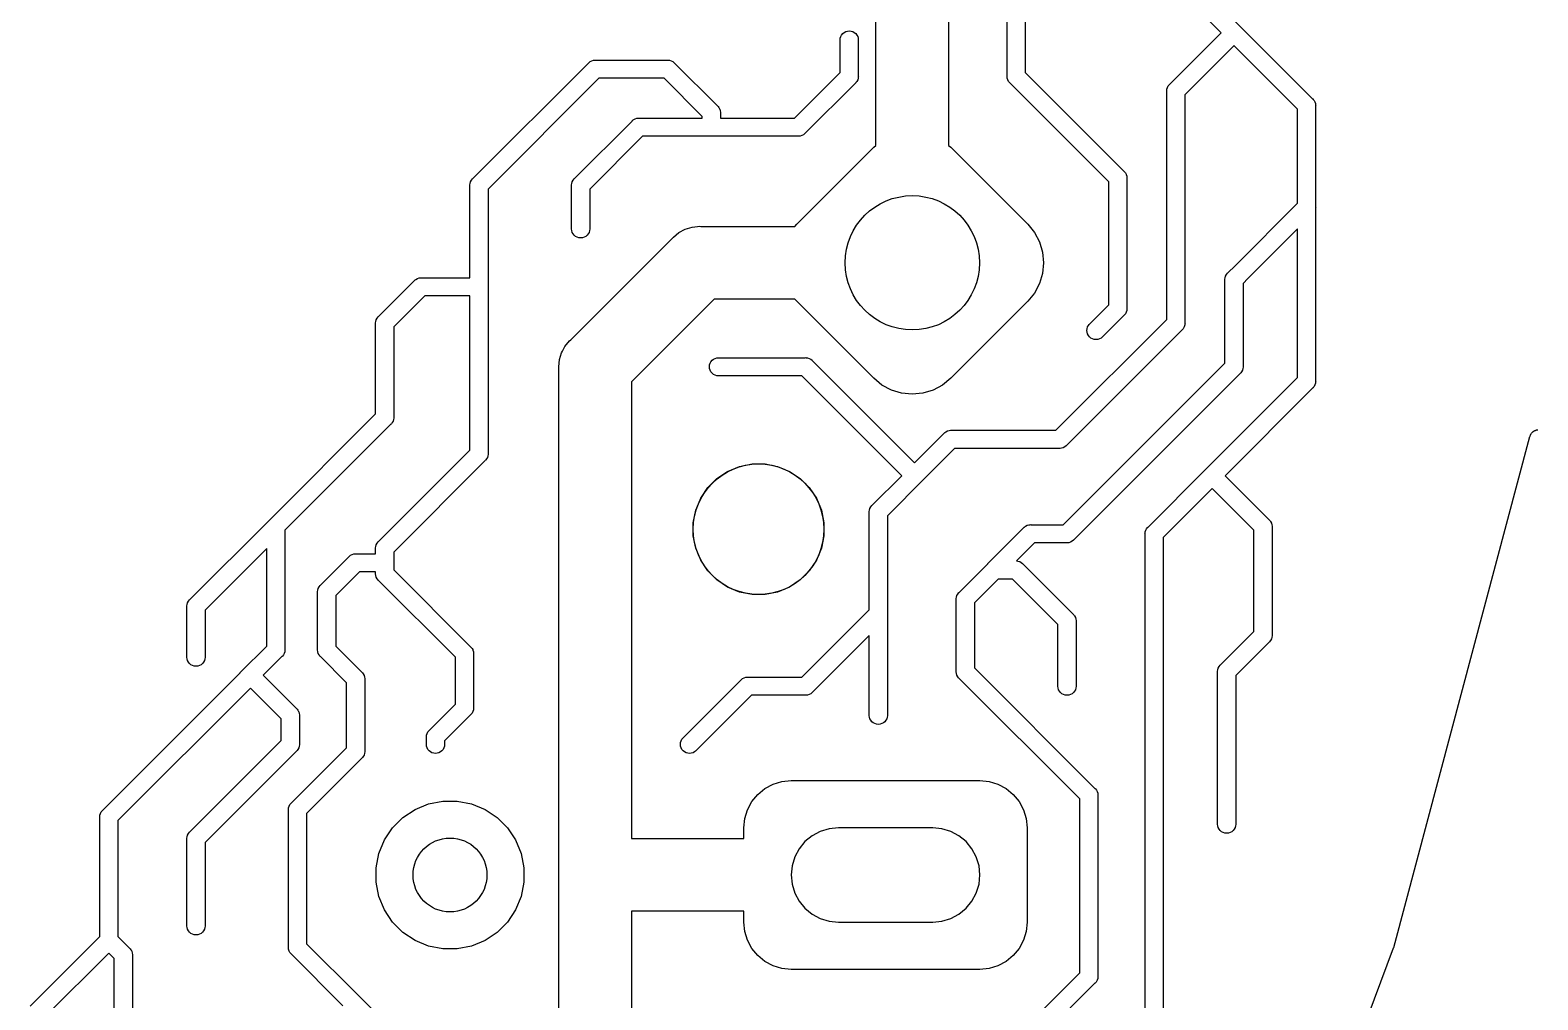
# Model space of a CAD drawing. Extents: x 5.02 to 6.67, y -5.6 to -2.91.
# Drawn here: x 5.028 to 5.846, y -4.398 to -3.873 of the extents above; entities that cross this region are included whole.
import ezdxf

# ---------------------------------------------------------------- set-up
doc = ezdxf.new("R2010")
doc.units = 0
doc.header["$MEASUREMENT"] = 0
doc.layers.add('BLACK', color=7, linetype='CONTINUOUS')

msp = doc.modelspace()

# ---------------------------------------------------------------- linework, layer by layer
at = {"layer": 'BLACK', "linetype": 'CONTINUOUS'}
for p, q in [((5.52629, -3.66938), (5.52629, -3.93511)), ((5.48692, -3.93511), (5.48692, -3.67657)), ((5.55807, -3.8974), (5.55807, -3.85063)), ((5.6624, -3.84836), (5.72378, -3.90974)), ((5.56791, -3.85243), (5.56791, -3.8956)), ((5.67417, -3.87404), (5.65417, -3.85404)), ((5.46787, -3.87606), (5.46833, -3.87521)), ((5.46833, -3.87521), (5.46894, -3.87446)), ((5.46894, -3.87446), (5.46969, -3.87384)), ((5.46969, -3.87384), (5.47055, -3.87338)), ((5.47055, -3.87338), (5.47148, -3.8731)), ((5.47148, -3.8731), (5.47244, -3.87301)), ((5.47244, -3.87301), (5.47341, -3.8731)), ((5.47341, -3.8731), (5.47433, -3.87338)), ((5.47433, -3.87338), (5.47519, -3.87384)), ((5.47519, -3.87384), (5.47594, -3.87446)), ((5.47594, -3.87446), (5.47655, -3.87521)), ((5.47655, -3.87521), (5.47701, -3.87606)), ((5.6463, -3.90186), (5.67386, -3.8743)), ((5.67386, -3.8743), (5.67417, -3.87404)), ((5.46752, -3.87771), (5.46759, -3.87699)), ((5.46752, -3.8956), (5.46752, -3.87771)), ((5.46759, -3.87699), (5.46787, -3.87606)), ((5.47701, -3.87606), (5.47729, -3.87699)), ((5.47729, -3.87699), (5.47736, -3.87771)), ((5.47736, -3.87771), (5.47736, -3.8974)), ((5.68082, -3.88126), (5.65453, -3.90755)), ((5.68107, -3.88095), (5.68082, -3.88126)), ((5.71555, -3.91542), (5.68107, -3.88095)), ((5.26834, -3.95304), (5.331, -3.89039)), ((5.331, -3.89039), (5.33115, -3.8902)), ((5.33115, -3.8902), (5.33134, -3.89005)), ((5.33134, -3.89005), (5.3319, -3.88959)), ((5.3319, -3.88959), (5.33275, -3.88913)), ((5.33275, -3.88913), (5.33368, -3.88885)), ((5.33368, -3.88885), (5.3344, -3.88878)), ((5.3344, -3.88878), (5.33465, -3.88876)), ((5.3344, -3.88878), (5.3344, -3.88878)), ((5.33465, -3.88876), (5.33489, -3.88878)), ((5.33489, -3.88878), (5.37377, -3.88878)), ((5.37377, -3.88878), (5.37402, -3.88876)), ((5.37402, -3.88876), (5.37426, -3.88878)), ((5.37426, -3.88878), (5.37426, -3.88878)), ((5.37426, -3.88878), (5.37498, -3.88885)), ((5.37498, -3.88885), (5.37591, -3.88913)), ((5.37591, -3.88913), (5.37676, -3.88959)), ((5.37676, -3.88959), (5.37751, -3.8902)), ((5.37751, -3.8902), (5.37767, -3.89039)), ((5.37767, -3.89039), (5.40095, -3.91367)), ((5.33668, -3.89862), (5.27657, -3.95873)), ((5.37198, -3.89862), (5.33668, -3.89862)), ((5.39272, -3.91936), (5.37198, -3.89862)), ((5.44284, -3.92028), (5.46752, -3.8956)), ((5.47655, -3.90039), (5.47609, -3.90095)), ((5.47701, -3.89953), (5.47655, -3.90039)), ((5.47655, -3.90039), (5.47655, -3.90039)), ((5.47729, -3.8986), (5.47701, -3.89953)), ((5.47736, -3.89788), (5.47729, -3.8986)), ((5.47736, -3.8974), (5.47739, -3.89764)), ((5.47739, -3.89764), (5.47736, -3.89788)), ((5.47736, -3.89788), (5.47736, -3.89788)), ((5.55805, -3.89764), (5.55807, -3.8974)), ((5.55814, -3.8986), (5.55805, -3.89764)), ((5.55842, -3.89953), (5.55814, -3.8986)), ((5.55888, -3.90039), (5.55842, -3.89953)), ((5.55934, -3.90094), (5.55888, -3.90039)), ((5.56791, -3.8956), (5.62142, -3.94911)), ((5.47575, -3.90129), (5.44853, -3.92851)), ((5.47594, -3.90113), (5.47575, -3.90129)), ((5.47609, -3.90095), (5.47594, -3.90113)), ((5.47609, -3.90095), (5.47609, -3.90095)), ((5.5595, -3.90113), (5.55934, -3.90094)), ((5.55968, -3.90129), (5.5595, -3.90113)), ((5.61319, -3.95479), (5.55968, -3.90129)), ((5.64466, -3.90551), (5.64469, -3.90527)), ((5.64469, -3.90575), (5.64466, -3.90551)), ((5.64469, -3.90527), (5.64476, -3.90455)), ((5.64469, -3.90527), (5.64469, -3.90527)), ((5.64469, -4.02946), (5.64469, -3.90575)), ((5.64476, -3.90455), (5.64504, -3.90362)), ((5.64504, -3.90362), (5.64549, -3.90276)), ((5.64549, -3.90276), (5.64611, -3.90202)), ((5.64611, -3.90202), (5.6463, -3.90186)), ((5.65453, -3.90755), (5.65453, -4.03125)), ((5.40095, -3.91367), (5.40113, -3.91383)), ((5.40113, -3.91383), (5.40129, -3.91401)), ((5.40129, -3.91401), (5.40129, -3.91401)), ((5.40129, -3.91401), (5.40175, -3.91458)), ((5.40175, -3.91458), (5.40213, -3.91528)), ((5.40213, -3.91528), (5.40221, -3.91543)), ((5.40221, -3.91543), (5.40249, -3.91636)), ((5.40249, -3.91636), (5.40256, -3.91708)), ((5.71555, -3.96647), (5.71555, -3.91542)), ((5.72378, -3.90974), (5.72397, -3.90989)), ((5.72397, -3.90989), (5.72412, -3.91008)), ((5.72412, -3.91008), (5.72458, -3.91064)), ((5.72458, -3.91064), (5.72504, -3.91149)), ((5.72504, -3.91149), (5.72532, -3.91242)), ((5.72532, -3.91242), (5.72539, -3.91314)), ((5.72539, -3.91314), (5.72539, -3.91314)), ((5.72539, -3.91314), (5.72542, -3.91339)), ((5.72542, -3.91339), (5.72539, -3.91363)), ((5.72539, -3.91363), (5.72539, -3.96826)), ((5.32346, -3.95304), (5.35462, -3.92189)), ((5.35462, -3.92189), (5.35477, -3.9217)), ((5.35477, -3.9217), (5.35531, -3.92126)), ((5.35531, -3.92126), (5.35552, -3.92109)), ((5.35552, -3.92109), (5.35638, -3.92063)), ((5.35638, -3.92063), (5.3573, -3.92035)), ((5.3573, -3.92035), (5.35803, -3.92028)), ((5.35803, -3.92028), (5.35827, -3.92025)), ((5.35803, -3.92028), (5.35803, -3.92028)), ((5.35827, -3.92025), (5.35851, -3.92028)), ((5.35851, -3.92028), (5.39272, -3.92028)), ((5.39272, -3.92028), (5.39272, -3.91936)), ((5.40256, -3.91708), (5.40256, -3.91708)), ((5.40256, -3.91708), (5.40258, -3.91732)), ((5.40258, -3.91732), (5.40256, -3.91756)), ((5.40256, -3.91756), (5.40256, -3.92028)), ((5.40256, -3.92028), (5.44284, -3.92028)), ((5.36031, -3.93012), (5.33169, -3.95873)), ((5.3974, -3.93012), (5.36031, -3.93012)), ((5.39764, -3.93014), (5.3974, -3.93012)), ((5.39788, -3.93012), (5.39764, -3.93014)), ((5.44464, -3.93012), (5.39788, -3.93012)), ((5.44488, -3.93014), (5.44464, -3.93012)), ((5.44512, -3.93012), (5.44488, -3.93014)), ((5.44585, -3.93005), (5.44512, -3.93012)), ((5.44512, -3.93012), (5.44512, -3.93012)), ((5.44677, -3.92977), (5.44585, -3.93005)), ((5.44763, -3.92931), (5.44677, -3.92977)), ((5.44838, -3.92869), (5.44763, -3.92931)), ((5.44853, -3.92851), (5.44838, -3.92869)), ((5.44397, -3.97785), (5.48573, -3.93609)), ((5.48573, -3.93609), (5.48692, -3.93511)), ((5.52629, -3.93511), (5.52748, -3.93609)), ((5.52748, -3.93609), (5.56924, -3.97785)), ((5.62142, -3.94911), (5.62161, -3.94926)), ((5.62161, -3.94926), (5.62176, -3.94945)), ((5.62176, -3.94945), (5.62222, -3.95001)), ((5.26671, -3.95669), (5.26673, -3.95645)), ((5.26673, -3.95693), (5.26671, -3.95669)), ((5.26673, -3.95645), (5.2668, -3.95573)), ((5.26673, -3.95645), (5.26673, -3.95645)), ((5.26673, -4.00689), (5.26673, -3.95693)), ((5.2668, -3.95573), (5.26708, -3.9548)), ((5.26708, -3.9548), (5.26754, -3.95395)), ((5.26754, -3.95395), (5.26816, -3.9532)), ((5.26816, -3.9532), (5.26834, -3.95304)), ((5.32183, -3.95669), (5.32185, -3.95645)), ((5.32185, -3.95693), (5.32183, -3.95669)), ((5.32185, -3.95645), (5.32192, -3.95573)), ((5.32185, -3.95645), (5.32185, -3.95645)), ((5.32185, -3.98056), (5.32185, -3.95693)), ((5.32192, -3.95573), (5.3222, -3.9548)), ((5.3222, -3.9548), (5.32266, -3.95395)), ((5.32266, -3.95395), (5.32327, -3.9532)), ((5.32327, -3.9532), (5.32346, -3.95304)), ((5.61319, -4.02158), (5.61319, -3.95479)), ((5.62222, -3.95001), (5.6226, -3.95071)), ((5.6226, -3.95071), (5.62268, -3.95086)), ((5.62268, -3.95086), (5.62296, -3.95179)), ((5.62296, -3.95179), (5.62303, -3.95251)), ((5.62303, -3.95251), (5.62303, -3.95251)), ((5.62303, -3.95251), (5.62306, -3.95276)), ((5.62306, -3.95276), (5.62303, -3.953)), ((5.62303, -3.953), (5.62303, -4.02338)), ((5.27657, -3.95873), (5.27657, -4.01157)), ((5.33169, -3.95873), (5.33169, -3.98056)), ((5.68173, -4.00029), (5.71555, -3.96647)), ((5.72539, -3.96826), (5.72542, -3.9685)), ((5.72542, -3.9685), (5.72539, -3.96875)), ((5.72539, -3.96875), (5.72539, -4.06275)), ((5.32192, -3.98128), (5.32185, -3.98056)), ((5.3222, -3.98221), (5.32192, -3.98128)), ((5.32266, -3.98306), (5.3222, -3.98221)), ((5.33134, -3.98221), (5.33088, -3.98306)), ((5.33162, -3.98128), (5.33134, -3.98221)), ((5.33169, -3.98056), (5.33162, -3.98128)), ((5.37705, -3.98474), (5.38004, -3.98228)), ((5.38004, -3.98228), (5.38346, -3.98046)), ((5.38346, -3.98046), (5.38717, -3.97933)), ((5.38717, -3.97933), (5.39007, -3.97905)), ((5.39007, -3.97905), (5.39103, -3.97895)), ((5.39103, -3.97895), (5.392, -3.97905)), ((5.392, -3.97905), (5.44299, -3.97905)), ((5.44299, -3.97905), (5.44397, -3.97785)), ((5.56924, -3.97785), (5.57291, -3.98233)), ((5.57291, -3.98233), (5.57564, -3.98743)), ((5.71555, -3.98038), (5.68869, -4.00725)), ((5.71555, -4.06095), (5.71555, -3.98038)), ((5.32141, -4.04051), (5.37643, -3.98549)), ((5.32328, -3.98381), (5.32266, -3.98306)), ((5.32402, -3.98443), (5.32328, -3.98381)), ((5.32488, -3.98488), (5.32402, -3.98443)), ((5.32581, -3.98516), (5.32488, -3.98488)), ((5.32677, -3.98526), (5.32581, -3.98516)), ((5.32774, -3.98516), (5.32677, -3.98526)), ((5.32866, -3.98488), (5.32774, -3.98516)), ((5.32952, -3.98443), (5.32866, -3.98488)), ((5.33027, -3.98381), (5.32952, -3.98443)), ((5.33088, -3.98306), (5.33027, -3.98381)), ((5.37643, -3.98549), (5.37705, -3.98474)), ((5.57564, -3.98743), (5.57732, -3.99297)), ((5.57732, -3.99297), (5.57789, -3.99873)), ((5.23992, -4.00689), (5.24016, -4.00687)), ((5.24016, -4.00687), (5.2404, -4.00689)), ((5.57732, -4.00449), (5.57564, -4.01003)), ((5.57789, -3.99873), (5.57732, -4.00449)), ((5.67625, -4.00691), (5.67653, -4.00598)), ((5.67653, -4.00598), (5.67699, -4.00513)), ((5.67699, -4.00513), (5.67761, -4.00438)), ((5.67761, -4.00438), (5.67779, -4.00422)), ((5.67779, -4.00422), (5.68173, -4.00029)), ((5.68173, -4.00029), (5.68173, -4.00029)), ((5.21716, -4.02785), (5.23651, -4.0085)), ((5.23651, -4.0085), (5.23666, -4.00831)), ((5.23666, -4.00831), (5.23698, -4.00805)), ((5.23698, -4.00805), (5.23741, -4.0077)), ((5.23741, -4.0077), (5.23827, -4.00724)), ((5.23827, -4.00724), (5.23919, -4.00696)), ((5.23919, -4.00696), (5.23992, -4.00689)), ((5.23992, -4.00689), (5.23992, -4.00689)), ((5.2404, -4.00689), (5.26673, -4.00689)), ((5.27657, -4.01157), (5.2766, -4.01181)), ((5.2766, -4.01181), (5.27657, -4.01205)), ((5.27657, -4.01205), (5.27657, -4.10212)), ((5.57564, -4.01003), (5.57291, -4.01514)), ((5.67616, -4.00787), (5.67618, -4.00763)), ((5.67618, -4.00812), (5.67616, -4.00787)), ((5.67618, -4.00763), (5.67625, -4.00691)), ((5.67618, -4.00763), (5.67618, -4.00763)), ((5.67618, -4.05308), (5.67618, -4.00812)), ((5.68869, -4.00725), (5.68602, -4.00991)), ((5.68602, -4.00991), (5.68602, -4.05488)), ((5.68869, -4.00725), (5.68869, -4.00725)), ((5.2422, -4.01673), (5.22539, -4.03353)), ((5.26673, -4.01673), (5.2422, -4.01673)), ((5.26673, -4.10032), (5.26673, -4.01673)), ((5.39919, -4.01842), (5.35433, -4.06327)), ((5.44299, -4.01842), (5.39919, -4.01842)), ((5.44397, -4.01961), (5.44299, -4.01842)), ((5.48573, -4.06137), (5.44397, -4.01961)), ((5.56924, -4.01961), (5.52748, -4.06137)), ((5.57291, -4.01514), (5.56924, -4.01961)), ((5.60265, -4.03212), (5.61319, -4.02158)), ((5.21553, -4.0315), (5.21555, -4.03125)), ((5.21555, -4.03125), (5.21562, -4.03053)), ((5.21555, -4.03125), (5.21555, -4.03125)), ((5.21562, -4.03053), (5.2159, -4.0296)), ((5.2159, -4.0296), (5.21636, -4.02875)), ((5.21636, -4.02875), (5.21698, -4.028)), ((5.21698, -4.028), (5.21716, -4.02785)), ((5.58458, -4.08957), (5.64469, -4.02946)), ((5.62142, -4.02727), (5.60961, -4.03908)), ((5.62161, -4.02712), (5.62142, -4.02727)), ((5.62176, -4.02693), (5.62161, -4.02712)), ((5.62222, -4.02637), (5.62176, -4.02693)), ((5.62176, -4.02693), (5.62176, -4.02693)), ((5.62268, -4.02551), (5.62222, -4.02637)), ((5.62295, -4.02463), (5.62268, -4.02551)), ((5.62296, -4.02459), (5.62295, -4.02463)), ((5.62303, -4.02386), (5.62296, -4.02459)), ((5.62303, -4.02338), (5.62306, -4.02362)), ((5.62306, -4.02362), (5.62303, -4.02386)), ((5.62303, -4.02386), (5.62303, -4.02386)), ((5.65453, -4.03125), (5.65455, -4.0315)), ((5.21555, -4.03174), (5.21553, -4.0315)), ((5.21555, -4.08064), (5.21555, -4.03174)), ((5.22539, -4.03353), (5.22539, -4.08244)), ((5.65292, -4.03515), (5.59026, -4.0978)), ((5.60135, -4.03543), (5.60145, -4.03447)), ((5.60145, -4.0364), (5.60135, -4.03543)), ((5.60145, -4.03447), (5.60173, -4.03354)), ((5.60173, -4.03733), (5.60145, -4.0364)), ((5.60173, -4.03354), (5.60219, -4.03269)), ((5.60219, -4.03818), (5.60173, -4.03733)), ((5.60219, -4.03269), (5.60265, -4.03212)), ((5.6028, -4.03893), (5.60219, -4.03818)), ((5.60355, -4.03954), (5.6028, -4.03893)), ((5.60441, -4.04), (5.60355, -4.03954)), ((5.60905, -4.03954), (5.60819, -4.04)), ((5.60961, -4.03908), (5.60905, -4.03954)), ((5.6531, -4.03499), (5.65292, -4.03515)), ((5.65349, -4.03452), (5.6531, -4.03499)), ((5.65372, -4.03424), (5.65349, -4.03452)), ((5.65417, -4.03339), (5.65372, -4.03424)), ((5.65446, -4.03246), (5.65417, -4.03339)), ((5.65417, -4.03339), (5.65417, -4.03339)), ((5.65453, -4.03174), (5.65446, -4.03246)), ((5.65455, -4.0315), (5.65453, -4.03174)), ((5.65453, -4.03174), (5.65453, -4.03174)), ((5.31525, -4.05126), (5.31637, -4.04755)), ((5.31637, -4.04755), (5.31687, -4.04661)), ((5.31687, -4.04661), (5.3182, -4.04413)), ((5.3182, -4.04413), (5.32066, -4.04113)), ((5.32066, -4.04113), (5.32141, -4.04051)), ((5.60533, -4.04028), (5.60441, -4.04)), ((5.6063, -4.04038), (5.60533, -4.04028)), ((5.60726, -4.04028), (5.6063, -4.04038)), ((5.60819, -4.04), (5.60726, -4.04028)), ((5.31487, -4.05512), (5.31525, -4.05126)), ((5.31496, -4.05609), (5.31487, -4.05512)), ((5.39663, -4.05512), (5.39672, -4.05415)), ((5.39672, -4.05608), (5.39663, -4.05512)), ((5.39672, -4.05415), (5.39701, -4.05323)), ((5.39701, -4.05323), (5.39746, -4.05237)), ((5.39746, -4.05237), (5.39808, -4.05162)), ((5.39808, -4.05162), (5.39883, -4.05101)), ((5.39883, -4.05101), (5.39968, -4.05055)), ((5.39968, -4.05055), (5.40061, -4.05027)), ((5.40061, -4.05027), (5.40133, -4.0502)), ((5.40133, -4.0502), (5.44858, -4.0502)), ((5.44858, -4.0502), (5.44882, -4.05017)), ((5.44882, -4.05017), (5.44906, -4.0502)), ((5.44906, -4.0502), (5.44906, -4.0502)), ((5.44906, -4.0502), (5.44978, -4.05027)), ((5.44978, -4.05027), (5.45071, -4.05055)), ((5.45071, -4.05055), (5.45157, -4.05101)), ((5.45157, -4.05101), (5.45232, -4.05162)), ((5.45232, -4.05162), (5.45247, -4.05181)), ((5.45247, -4.05181), (5.50787, -4.10721)), ((5.58851, -4.14075), (5.67618, -4.05308)), ((5.68602, -4.05536), (5.68595, -4.05608)), ((5.68602, -4.05488), (5.68605, -4.05512)), ((5.68605, -4.05512), (5.68602, -4.05536)), ((5.68602, -4.05536), (5.68602, -4.05536)), ((5.31496, -4.32974), (5.31496, -4.05609)), ((5.35433, -4.06327), (5.35433, -4.31102)), ((5.39701, -4.05701), (5.39672, -4.05608)), ((5.39746, -4.05787), (5.39701, -4.05701)), ((5.39808, -4.05861), (5.39746, -4.05787)), ((5.39883, -4.05923), (5.39808, -4.05861)), ((5.39968, -4.05969), (5.39883, -4.05923)), ((5.40061, -4.05997), (5.39968, -4.05969)), ((5.40133, -4.06004), (5.40061, -4.05997)), ((5.44678, -4.06004), (5.40133, -4.06004)), ((5.50091, -4.11417), (5.44678, -4.06004)), ((5.4902, -4.06504), (5.48573, -4.06137)), ((5.52748, -4.06137), (5.52301, -4.06504)), ((5.68441, -4.05877), (5.5942, -4.14898)), ((5.66598, -4.11052), (5.71555, -4.06095)), ((5.6846, -4.05861), (5.68441, -4.05877)), ((5.68475, -4.05843), (5.6846, -4.05861)), ((5.68521, -4.05787), (5.68475, -4.05843)), ((5.68475, -4.05843), (5.68475, -4.05843)), ((5.68567, -4.05701), (5.68521, -4.05787)), ((5.68595, -4.05608), (5.68567, -4.05701)), ((5.68567, -4.05701), (5.68567, -4.05701)), ((5.72532, -4.06396), (5.72504, -4.06488)), ((5.72539, -4.06323), (5.72532, -4.06396)), ((5.72539, -4.06275), (5.72542, -4.06299)), ((5.72542, -4.06299), (5.72539, -4.06323)), ((5.72539, -4.06323), (5.72539, -4.06323)), ((5.4953, -4.06777), (5.4902, -4.06504)), ((5.50084, -4.06945), (5.4953, -4.06777)), ((5.5066, -4.07002), (5.50084, -4.06945)), ((5.51236, -4.06945), (5.5066, -4.07002)), ((5.5179, -4.06777), (5.51236, -4.06945)), ((5.52301, -4.06504), (5.5179, -4.06777)), ((5.72378, -4.06664), (5.67625, -4.11417)), ((5.72397, -4.06649), (5.72378, -4.06664)), ((5.72412, -4.0663), (5.72397, -4.06649)), ((5.72458, -4.06574), (5.72412, -4.0663)), ((5.72412, -4.0663), (5.72412, -4.0663)), ((5.72504, -4.06488), (5.72458, -4.06574)), ((5.72504, -4.06488), (5.72504, -4.06488)), ((5.15811, -4.13808), (5.21555, -4.08064)), ((5.22378, -4.08633), (5.16634, -4.14377)), ((5.22397, -4.08617), (5.22378, -4.08633)), ((5.22412, -4.08599), (5.22397, -4.08617)), ((5.22458, -4.08542), (5.22412, -4.08599)), ((5.22412, -4.08599), (5.22412, -4.08599)), ((5.22504, -4.08457), (5.22458, -4.08542)), ((5.22531, -4.08369), (5.22504, -4.08457)), ((5.22532, -4.08364), (5.22531, -4.08369)), ((5.22539, -4.08292), (5.22532, -4.08364)), ((5.22539, -4.08244), (5.22542, -4.08268)), ((5.22542, -4.08268), (5.22539, -4.08292)), ((5.22539, -4.08292), (5.22539, -4.08292)), ((5.50787, -4.10721), (5.52391, -4.09118)), ((5.52391, -4.09118), (5.52406, -4.09099)), ((5.52406, -4.09099), (5.52425, -4.09084)), ((5.52425, -4.09084), (5.52481, -4.09038)), ((5.52425, -4.09084), (5.52425, -4.09084)), ((5.52481, -4.09038), (5.52567, -4.08992)), ((5.52567, -4.08992), (5.52576, -4.08989)), ((5.52576, -4.08989), (5.52659, -4.08964)), ((5.52659, -4.08964), (5.52732, -4.08957)), ((5.52732, -4.08957), (5.52756, -4.08954)), ((5.52732, -4.08957), (5.52732, -4.08957)), ((5.52756, -4.08954), (5.5278, -4.08957)), ((5.5278, -4.08957), (5.58458, -4.08957)), ((5.76775, -4.36996), (5.84163, -4.09292)), ((5.84163, -4.09292), (5.84164, -4.09285)), ((5.84164, -4.09285), (5.8417, -4.0927)), ((5.8417, -4.0927), (5.84174, -4.09254)), ((5.84174, -4.09254), (5.84188, -4.09225)), ((5.84188, -4.09225), (5.842, -4.09194)), ((5.842, -4.09194), (5.84209, -4.09181)), ((5.84209, -4.09181), (5.84216, -4.09166)), ((5.84216, -4.09166), (5.84235, -4.0914)), ((5.84235, -4.0914), (5.84252, -4.09112)), ((5.84252, -4.09112), (5.84264, -4.091)), ((5.84264, -4.091), (5.84273, -4.09087)), ((5.84273, -4.09087), (5.84297, -4.09065)), ((5.84297, -4.09065), (5.8432, -4.09042)), ((5.8432, -4.09042), (5.84333, -4.09032)), ((5.84333, -4.09032), (5.84345, -4.09021)), ((5.84345, -4.09021), (5.84373, -4.09004)), ((5.84373, -4.09004), (5.844, -4.08986)), ((5.844, -4.08986), (5.84415, -4.08979)), ((5.84415, -4.08979), (5.84429, -4.0897)), ((5.84429, -4.0897), (5.84459, -4.08959)), ((5.84459, -4.08959), (5.84489, -4.08946)), ((5.84489, -4.08946), (5.84505, -4.08942)), ((5.84505, -4.08942), (5.8452, -4.08937)), ((5.8452, -4.08937), (5.84552, -4.08932)), ((5.84552, -4.08932), (5.84584, -4.08925)), ((5.84584, -4.08925), (5.846, -4.08924)), ((5.21716, -4.14989), (5.26673, -4.10032)), ((5.27622, -4.10425), (5.27577, -4.10511)), ((5.2765, -4.10333), (5.27622, -4.10425)), ((5.27657, -4.1026), (5.2765, -4.10333)), ((5.27657, -4.10212), (5.2766, -4.10236)), ((5.2766, -4.10236), (5.27657, -4.1026)), ((5.27657, -4.1026), (5.27657, -4.1026)), ((5.5296, -4.09941), (5.51349, -4.11551)), ((5.58637, -4.09941), (5.5296, -4.09941)), ((5.58661, -4.09943), (5.58637, -4.09941)), ((5.58686, -4.09941), (5.58661, -4.09943)), ((5.58758, -4.09934), (5.58686, -4.09941)), ((5.58686, -4.09941), (5.58686, -4.09941)), ((5.58851, -4.09906), (5.58758, -4.09934)), ((5.58936, -4.0986), (5.58851, -4.09906)), ((5.59011, -4.09798), (5.58936, -4.0986)), ((5.59026, -4.0978), (5.59011, -4.09798)), ((5.27496, -4.10601), (5.22539, -4.15558)), ((5.27515, -4.10586), (5.27496, -4.10601)), ((5.2753, -4.10567), (5.27515, -4.10586)), ((5.27577, -4.10511), (5.2753, -4.10567)), ((5.2753, -4.10567), (5.2753, -4.10567)), ((5.40068, -4.11571), (5.40648, -4.11183)), ((5.40648, -4.11183), (5.41293, -4.10916)), ((5.41293, -4.10916), (5.41978, -4.1078)), ((5.41978, -4.1078), (5.42676, -4.1078)), ((5.42676, -4.1078), (5.4336, -4.10916)), ((5.4336, -4.10916), (5.44005, -4.11183)), ((5.44005, -4.11183), (5.44585, -4.11571)), ((5.63449, -4.14202), (5.66564, -4.11086)), ((5.66564, -4.11086), (5.66579, -4.11068)), ((5.66579, -4.11068), (5.66598, -4.11052)), ((5.39187, -4.12644), (5.39575, -4.12064)), ((5.39575, -4.12064), (5.40068, -4.11571)), ((5.44585, -4.11571), (5.45079, -4.12064)), ((5.45079, -4.12064), (5.45467, -4.12644)), ((5.48488, -4.13021), (5.50091, -4.11417)), ((5.51315, -4.11586), (5.49311, -4.1359)), ((5.51334, -4.1157), (5.51315, -4.11586)), ((5.51349, -4.11551), (5.51334, -4.1157)), ((5.51349, -4.11551), (5.51349, -4.11551)), ((5.51349, -4.11551), (5.51349, -4.11551)), ((5.66929, -4.12113), (5.64272, -4.14771)), ((5.69193, -4.14377), (5.66929, -4.12113)), ((5.67625, -4.11417), (5.70016, -4.13808)), ((5.3892, -4.13289), (5.39187, -4.12644)), ((5.45467, -4.12644), (5.45734, -4.13289)), ((5.38783, -4.13974), (5.3892, -4.13289)), ((5.45734, -4.13289), (5.4587, -4.13974)), ((5.48324, -4.13386), (5.48327, -4.13362)), ((5.48327, -4.1341), (5.48324, -4.13386)), ((5.48327, -4.13362), (5.48334, -4.13289)), ((5.48327, -4.13362), (5.48327, -4.13362)), ((5.48327, -4.17692), (5.48327, -4.1341)), ((5.48334, -4.13289), (5.48362, -4.13197)), ((5.48362, -4.13197), (5.48408, -4.13111)), ((5.48408, -4.13111), (5.48469, -4.13036)), ((5.48469, -4.13036), (5.48488, -4.13021)), ((5.49311, -4.1359), (5.49311, -4.18874)), ((5.1148, -4.18139), (5.15777, -4.13842)), ((5.15777, -4.13842), (5.15792, -4.13824)), ((5.15792, -4.13824), (5.15811, -4.13808)), ((5.16634, -4.14377), (5.16634, -4.20842)), ((5.38783, -4.14672), (5.38783, -4.13974)), ((5.4587, -4.13974), (5.4587, -4.14672)), ((5.54787, -4.1617), (5.56722, -4.14236)), ((5.56722, -4.14236), (5.56737, -4.14217)), ((5.56737, -4.14217), (5.56756, -4.14202)), ((5.56756, -4.14202), (5.56812, -4.14156)), ((5.56812, -4.14156), (5.56897, -4.1411)), ((5.56897, -4.1411), (5.5699, -4.14082)), ((5.5699, -4.14082), (5.57062, -4.14075)), ((5.57062, -4.14075), (5.57063, -4.14075)), ((5.57063, -4.14075), (5.57087, -4.14072)), ((5.57087, -4.14072), (5.57111, -4.14075)), ((5.57111, -4.14075), (5.58851, -4.14075)), ((5.63285, -4.14567), (5.63287, -4.14543)), ((5.63287, -4.14591), (5.63285, -4.14567)), ((5.63287, -4.14543), (5.63295, -4.1447)), ((5.63287, -4.14543), (5.63287, -4.14543)), ((5.63295, -4.1447), (5.63323, -4.14378)), ((5.63323, -4.14378), (5.63368, -4.14292)), ((5.63368, -4.14292), (5.6343, -4.14217)), ((5.6343, -4.14217), (5.63449, -4.14202)), ((5.69193, -4.19661), (5.69193, -4.14377)), ((5.70016, -4.13808), (5.70035, -4.13824)), ((5.70035, -4.13824), (5.7005, -4.13842)), ((5.7005, -4.13842), (5.7005, -4.13842)), ((5.7005, -4.13842), (5.70073, -4.13871)), ((5.70073, -4.13871), (5.70096, -4.13898)), ((5.70096, -4.13898), (5.70142, -4.13984)), ((5.70142, -4.13984), (5.7017, -4.14077)), ((5.7017, -4.14077), (5.70177, -4.14149)), ((5.70177, -4.14149), (5.70177, -4.14149)), ((5.70177, -4.14149), (5.7018, -4.14173)), ((5.7018, -4.14173), (5.70177, -4.14197)), ((5.70177, -4.14197), (5.70177, -4.20055)), ((5.1565, -4.15361), (5.12303, -4.18708)), ((5.1565, -4.20662), (5.1565, -4.15361)), ((5.21553, -4.15354), (5.21555, -4.1533)), ((5.21555, -4.15378), (5.21553, -4.15354)), ((5.21555, -4.1533), (5.21562, -4.15258)), ((5.21555, -4.1533), (5.21555, -4.1533)), ((5.21555, -4.1565), (5.21555, -4.15378)), ((5.21562, -4.15258), (5.2159, -4.15165)), ((5.2159, -4.15165), (5.21636, -4.1508)), ((5.21636, -4.1508), (5.21698, -4.15005)), ((5.21698, -4.15005), (5.21716, -4.14989)), ((5.3892, -4.15356), (5.38783, -4.14672)), ((5.39187, -4.16001), (5.3892, -4.15356)), ((5.45734, -4.15356), (5.45467, -4.16001)), ((5.4587, -4.14672), (5.45734, -4.15356)), ((5.5729, -4.15059), (5.56308, -4.16042)), ((5.59031, -4.15059), (5.5729, -4.15059)), ((5.59055, -4.15061), (5.59031, -4.15059)), ((5.59079, -4.15059), (5.59055, -4.15061)), ((5.59152, -4.15052), (5.59079, -4.15059)), ((5.59079, -4.15059), (5.59079, -4.15059)), ((5.59244, -4.15024), (5.59152, -4.15052)), ((5.5933, -4.14978), (5.59244, -4.15024)), ((5.59405, -4.14917), (5.5933, -4.14978)), ((5.5942, -4.14898), (5.59405, -4.14917)), ((5.63287, -4.40347), (5.63287, -4.14591)), ((5.64272, -4.14771), (5.64272, -4.40527)), ((5.18567, -4.17351), (5.20107, -4.15811)), ((5.20107, -4.15811), (5.20123, -4.15792)), ((5.20123, -4.15792), (5.20142, -4.15777)), ((5.20142, -4.15777), (5.20198, -4.15731)), ((5.20142, -4.15777), (5.20142, -4.15777)), ((5.20198, -4.15731), (5.20283, -4.15685)), ((5.20198, -4.15731), (5.20198, -4.15731)), ((5.20198, -4.15731), (5.20198, -4.15731)), ((5.20283, -4.15685), (5.20376, -4.15657)), ((5.20376, -4.15657), (5.20448, -4.1565)), ((5.20448, -4.1565), (5.20472, -4.15647)), ((5.20448, -4.1565), (5.20448, -4.1565)), ((5.20472, -4.15647), (5.20497, -4.1565)), ((5.20497, -4.1565), (5.21555, -4.1565)), ((5.22539, -4.15558), (5.22539, -4.16118)), ((5.22539, -4.16118), (5.22542, -4.16142)), ((5.22542, -4.16142), (5.22539, -4.16166)), ((5.22539, -4.16166), (5.22539, -4.16528)), ((5.39575, -4.16582), (5.39187, -4.16001)), ((5.45467, -4.16001), (5.45079, -4.16582)), ((5.53212, -4.17745), (5.54753, -4.16204)), ((5.54753, -4.16204), (5.54768, -4.16186)), ((5.54768, -4.16186), (5.54787, -4.1617)), ((5.54787, -4.1617), (5.54787, -4.1617)), ((5.54787, -4.1617), (5.54787, -4.1617)), ((5.56308, -4.16042), (5.56323, -4.16043)), ((5.56323, -4.16043), (5.56323, -4.16043)), ((5.56323, -4.16043), (5.56396, -4.1605)), ((5.56396, -4.1605), (5.56488, -4.16079)), ((5.56488, -4.16079), (5.56574, -4.16124)), ((5.56574, -4.16124), (5.56649, -4.16186)), ((5.56649, -4.16186), (5.56664, -4.16205)), ((5.56664, -4.16205), (5.59386, -4.18926)), ((5.20676, -4.16634), (5.1939, -4.1792)), ((5.21555, -4.16634), (5.20676, -4.16634)), ((5.21553, -4.16732), (5.21555, -4.16708)), ((5.21562, -4.16829), (5.21553, -4.16732)), ((5.21555, -4.16708), (5.21555, -4.16634)), ((5.2159, -4.16922), (5.21562, -4.16829)), ((5.21636, -4.17007), (5.2159, -4.16922)), ((5.21655, -4.1703), (5.21636, -4.17007)), ((5.21698, -4.17082), (5.21655, -4.1703)), ((5.22539, -4.16528), (5.26709, -4.20698)), ((5.40068, -4.17075), (5.39575, -4.16582)), ((5.45079, -4.16582), (5.44585, -4.17075)), ((5.55322, -4.17028), (5.54035, -4.18314)), ((5.56095, -4.17028), (5.55322, -4.17028)), ((5.58563, -4.19495), (5.56095, -4.17028)), ((5.18403, -4.17717), (5.18406, -4.17692)), ((5.18406, -4.17741), (5.18403, -4.17717)), ((5.18406, -4.17692), (5.18413, -4.1762)), ((5.18406, -4.17692), (5.18406, -4.17692)), ((5.18406, -4.20842), (5.18406, -4.17741)), ((5.18413, -4.1762), (5.18441, -4.17527)), ((5.18441, -4.17527), (5.18486, -4.17442)), ((5.18486, -4.17442), (5.18548, -4.17367)), ((5.18548, -4.17367), (5.18567, -4.17351)), ((5.21716, -4.17097), (5.21698, -4.17082)), ((5.25886, -4.21267), (5.21716, -4.17097)), ((5.40648, -4.17463), (5.40068, -4.17075)), ((5.41293, -4.1773), (5.40648, -4.17463)), ((5.41978, -4.17866), (5.41293, -4.1773)), ((5.4336, -4.1773), (5.42676, -4.17866)), ((5.44005, -4.17463), (5.4336, -4.1773)), ((5.44585, -4.17075), (5.44005, -4.17463)), ((5.48327, -4.18694), (5.48327, -4.17692)), ((5.48327, -4.17692), (5.48327, -4.17692)), ((5.53086, -4.17921), (5.53132, -4.17836)), ((5.53132, -4.17836), (5.53194, -4.17761)), ((5.53194, -4.17761), (5.53212, -4.17745)), ((5.11317, -4.18504), (5.11319, -4.1848)), ((5.11319, -4.18528), (5.11317, -4.18504)), ((5.11319, -4.1848), (5.11326, -4.18407)), ((5.11319, -4.1848), (5.11319, -4.1848)), ((5.11319, -4.21284), (5.11319, -4.18528)), ((5.11326, -4.18407), (5.11354, -4.18315)), ((5.11354, -4.18315), (5.114, -4.18229)), ((5.114, -4.18229), (5.11461, -4.18154)), ((5.11461, -4.18154), (5.1148, -4.18139)), ((5.1939, -4.1792), (5.1939, -4.20662)), ((5.42676, -4.17866), (5.41978, -4.17866)), ((5.53049, -4.1811), (5.53051, -4.18086)), ((5.53051, -4.18134), (5.53049, -4.1811)), ((5.53051, -4.18086), (5.53058, -4.18014)), ((5.53051, -4.18086), (5.53051, -4.18086)), ((5.53051, -4.22023), (5.53051, -4.18134)), ((5.53058, -4.18014), (5.53086, -4.17921)), ((5.54035, -4.18314), (5.54035, -4.21843)), ((5.12303, -4.18708), (5.12303, -4.21284)), ((5.44678, -4.22343), (5.48327, -4.18694)), ((5.49311, -4.18874), (5.49313, -4.18898)), ((5.49313, -4.18898), (5.49311, -4.18922)), ((5.49311, -4.18922), (5.49311, -4.24434)), ((5.58563, -4.22859), (5.58563, -4.19495)), ((5.59386, -4.18926), (5.59405, -4.18942)), ((5.59405, -4.18942), (5.5942, -4.1896)), ((5.5942, -4.1896), (5.5942, -4.1896)), ((5.5942, -4.1896), (5.59451, -4.18998)), ((5.59451, -4.18998), (5.59466, -4.19017)), ((5.59466, -4.19017), (5.59512, -4.19102)), ((5.59512, -4.19102), (5.5954, -4.19195)), ((5.5954, -4.19195), (5.59547, -4.19267)), ((5.59547, -4.19267), (5.59547, -4.19267)), ((5.59547, -4.19267), (5.5955, -4.19291)), ((5.5955, -4.19291), (5.59547, -4.19315)), ((5.59547, -4.19315), (5.59547, -4.22859)), ((5.48327, -4.20086), (5.45247, -4.23166)), ((5.48327, -4.24434), (5.48327, -4.20086)), ((5.67386, -4.21682), (5.69193, -4.19875)), ((5.69193, -4.19875), (5.69193, -4.19661)), ((5.69193, -4.19661), (5.69193, -4.19661)), ((5.70142, -4.20268), (5.70096, -4.20353)), ((5.70163, -4.20198), (5.70142, -4.20268)), ((5.7017, -4.20175), (5.70163, -4.20198)), ((5.70177, -4.20103), (5.7017, -4.20175)), ((5.70177, -4.20055), (5.7018, -4.20079)), ((5.7018, -4.20079), (5.70177, -4.20103)), ((5.70177, -4.20103), (5.70177, -4.20103)), ((5.14236, -4.22076), (5.1565, -4.20662)), ((5.16599, -4.21055), (5.16553, -4.21141)), ((5.16627, -4.20963), (5.16599, -4.21055)), ((5.16634, -4.2089), (5.16627, -4.20963)), ((5.16634, -4.20842), (5.16636, -4.20866)), ((5.16636, -4.20866), (5.16634, -4.2089)), ((5.16634, -4.2089), (5.16634, -4.2089)), ((5.18403, -4.20866), (5.18406, -4.20842)), ((5.18413, -4.20963), (5.18403, -4.20866)), ((5.18441, -4.21055), (5.18413, -4.20963)), ((5.18486, -4.21141), (5.18441, -4.21055)), ((5.1939, -4.20662), (5.20803, -4.22076)), ((5.26709, -4.20698), (5.26728, -4.20713)), ((5.26728, -4.20713), (5.26743, -4.20732)), ((5.26743, -4.20732), (5.26789, -4.20788)), ((5.26789, -4.20788), (5.26821, -4.20849)), ((5.26821, -4.20849), (5.26835, -4.20874)), ((5.26835, -4.20874), (5.26863, -4.20967)), ((5.26863, -4.20967), (5.2687, -4.21039)), ((5.2687, -4.21039), (5.2687, -4.21039)), ((5.2687, -4.21039), (5.26872, -4.21063)), ((5.26872, -4.21063), (5.2687, -4.21087)), ((5.2687, -4.21087), (5.2687, -4.23992)), ((5.70016, -4.20444), (5.68209, -4.22251)), ((5.70035, -4.20428), (5.70016, -4.20444)), ((5.70073, -4.20381), (5.70035, -4.20428)), ((5.70096, -4.20353), (5.70073, -4.20381)), ((5.11326, -4.21356), (5.11319, -4.21284)), ((5.11354, -4.21449), (5.11326, -4.21356)), ((5.114, -4.21535), (5.11354, -4.21449)), ((5.11461, -4.2161), (5.114, -4.21535)), ((5.11536, -4.21671), (5.11461, -4.2161)), ((5.11622, -4.21717), (5.11536, -4.21671)), ((5.11715, -4.21745), (5.11622, -4.21717)), ((5.11811, -4.21754), (5.11715, -4.21745)), ((5.11907, -4.21745), (5.11811, -4.21754)), ((5.12, -4.21717), (5.11907, -4.21745)), ((5.12086, -4.21671), (5.12, -4.21717)), ((5.12161, -4.2161), (5.12086, -4.21671)), ((5.12222, -4.21535), (5.12161, -4.2161)), ((5.12268, -4.21449), (5.12222, -4.21535)), ((5.12296, -4.21356), (5.12268, -4.21449)), ((5.12303, -4.21284), (5.12296, -4.21356)), ((5.16473, -4.21231), (5.1546, -4.22244)), ((5.16491, -4.21216), (5.16473, -4.21231)), ((5.16507, -4.21197), (5.16491, -4.21216)), ((5.16553, -4.21141), (5.16507, -4.21197)), ((5.16507, -4.21197), (5.16507, -4.21197)), ((5.16553, -4.21141), (5.16553, -4.21141)), ((5.18533, -4.21197), (5.18486, -4.21141)), ((5.18548, -4.21216), (5.18533, -4.21197)), ((5.18567, -4.21231), (5.18548, -4.21216)), ((5.1998, -4.22645), (5.18567, -4.21231)), ((5.25886, -4.23812), (5.25886, -4.21267)), ((5.54035, -4.21843), (5.60567, -4.28375)), ((5.67232, -4.21951), (5.6726, -4.21858)), ((5.6726, -4.21858), (5.67305, -4.21773)), ((5.67305, -4.21773), (5.67367, -4.21698)), ((5.67367, -4.21698), (5.67386, -4.21682)), ((5.06756, -4.29556), (5.14202, -4.2211)), ((5.14202, -4.2211), (5.14217, -4.22091)), ((5.14217, -4.22091), (5.14236, -4.22076)), ((5.1546, -4.22244), (5.1726, -4.24044)), ((5.1998, -4.26174), (5.1998, -4.22645)), ((5.20803, -4.22076), (5.20822, -4.22091)), ((5.20822, -4.22091), (5.20837, -4.2211)), ((5.20837, -4.2211), (5.20838, -4.2211)), ((5.20838, -4.2211), (5.20876, -4.22156)), ((5.20876, -4.22156), (5.20884, -4.22166)), ((5.20884, -4.22166), (5.20929, -4.22252)), ((5.20929, -4.22252), (5.20957, -4.22344)), ((5.20957, -4.22344), (5.20965, -4.22417)), ((5.20965, -4.22417), (5.20965, -4.22417)), ((5.20965, -4.22417), (5.20967, -4.22441)), ((5.20967, -4.22441), (5.20965, -4.22465)), ((5.20965, -4.22465), (5.20965, -4.26354)), ((5.38218, -4.25653), (5.41367, -4.22504)), ((5.41367, -4.22504), (5.41383, -4.22485)), ((5.41383, -4.22485), (5.41415, -4.22458)), ((5.41415, -4.22458), (5.41458, -4.22423)), ((5.41458, -4.22423), (5.41543, -4.22378)), ((5.41543, -4.22378), (5.41636, -4.2235)), ((5.41636, -4.2235), (5.41708, -4.22343)), ((5.41708, -4.22343), (5.41732, -4.2234)), ((5.41708, -4.22343), (5.41708, -4.22343)), ((5.41732, -4.2234), (5.41756, -4.22343)), ((5.41756, -4.22343), (5.44678, -4.22343)), ((5.53049, -4.22047), (5.53051, -4.22023)), ((5.53058, -4.22144), (5.53049, -4.22047)), ((5.53086, -4.22236), (5.53058, -4.22144)), ((5.53132, -4.22322), (5.53086, -4.22236)), ((5.53178, -4.22378), (5.53132, -4.22322)), ((5.53194, -4.22397), (5.53178, -4.22378)), ((5.53212, -4.22412), (5.53194, -4.22397)), ((5.59744, -4.28944), (5.53212, -4.22412)), ((5.67222, -4.22047), (5.67224, -4.22023)), ((5.67224, -4.22071), (5.67222, -4.22047)), ((5.67224, -4.22023), (5.67232, -4.21951)), ((5.67224, -4.22023), (5.67224, -4.22023)), ((5.67224, -4.30339), (5.67224, -4.22071)), ((5.68209, -4.22251), (5.68209, -4.30339)), ((5.14764, -4.2294), (5.07579, -4.30125)), ((5.16437, -4.24613), (5.14764, -4.2294)), ((5.41936, -4.23327), (5.38914, -4.26349)), ((5.44858, -4.23327), (5.41936, -4.23327)), ((5.44882, -4.23329), (5.44858, -4.23327)), ((5.44906, -4.23327), (5.44882, -4.23329)), ((5.44978, -4.2332), (5.44906, -4.23327)), ((5.44906, -4.23327), (5.44906, -4.23327)), ((5.45071, -4.23292), (5.44978, -4.2332)), ((5.45157, -4.23246), (5.45071, -4.23292)), ((5.45232, -4.23184), (5.45157, -4.23246)), ((5.45247, -4.23166), (5.45232, -4.23184)), ((5.5857, -4.22931), (5.58563, -4.22859)), ((5.58598, -4.23024), (5.5857, -4.22931)), ((5.58644, -4.23109), (5.58598, -4.23024)), ((5.58705, -4.23184), (5.58644, -4.23109)), ((5.5878, -4.23246), (5.58705, -4.23184)), ((5.58866, -4.23292), (5.5878, -4.23246)), ((5.58959, -4.2332), (5.58866, -4.23292)), ((5.59055, -4.23329), (5.58959, -4.2332)), ((5.59152, -4.2332), (5.59055, -4.23329)), ((5.59244, -4.23292), (5.59152, -4.2332)), ((5.5933, -4.23246), (5.59244, -4.23292)), ((5.59405, -4.23184), (5.5933, -4.23246)), ((5.59466, -4.23109), (5.59405, -4.23184)), ((5.59512, -4.23024), (5.59466, -4.23109)), ((5.5954, -4.22931), (5.59512, -4.23024)), ((5.59547, -4.22859), (5.5954, -4.22931)), ((5.1726, -4.24044), (5.17279, -4.2406)), ((5.17279, -4.2406), (5.17294, -4.24079)), ((5.17294, -4.24079), (5.1734, -4.24135)), ((5.1734, -4.24135), (5.17378, -4.24205)), ((5.17378, -4.24205), (5.17386, -4.2422)), ((5.17386, -4.2422), (5.17414, -4.24313)), ((5.17414, -4.24313), (5.17421, -4.24385)), ((5.17421, -4.24385), (5.17421, -4.24385)), ((5.17421, -4.24385), (5.17424, -4.24409)), ((5.24472, -4.25225), (5.25886, -4.23812)), ((5.26709, -4.24381), (5.25295, -4.25794)), ((5.26728, -4.24365), (5.26709, -4.24381)), ((5.26743, -4.24347), (5.26728, -4.24365)), ((5.26789, -4.2429), (5.26743, -4.24347)), ((5.26743, -4.24347), (5.26743, -4.24347)), ((5.26835, -4.24205), (5.26789, -4.2429)), ((5.26789, -4.2429), (5.26789, -4.2429)), ((5.26863, -4.24112), (5.26835, -4.24205)), ((5.2687, -4.2404), (5.26863, -4.24112)), ((5.2687, -4.23992), (5.26872, -4.24016)), ((5.26872, -4.24016), (5.2687, -4.2404)), ((5.2687, -4.2404), (5.2687, -4.2404)), ((5.16437, -4.2578), (5.16437, -4.24613)), ((5.17424, -4.24409), (5.17421, -4.24434)), ((5.17421, -4.24434), (5.17421, -4.2596)), ((5.48334, -4.24506), (5.48327, -4.24434)), ((5.48362, -4.24599), (5.48334, -4.24506)), ((5.48408, -4.24684), (5.48362, -4.24599)), ((5.48469, -4.24759), (5.48408, -4.24684)), ((5.48544, -4.24821), (5.48469, -4.24759)), ((5.4863, -4.24866), (5.48544, -4.24821)), ((5.48722, -4.24894), (5.4863, -4.24866)), ((5.48819, -4.24904), (5.48722, -4.24894)), ((5.48915, -4.24894), (5.48819, -4.24904)), ((5.49008, -4.24866), (5.48915, -4.24894)), ((5.49094, -4.24821), (5.49008, -4.24866)), ((5.49169, -4.24759), (5.49094, -4.24821)), ((5.4923, -4.24684), (5.49169, -4.24759)), ((5.49276, -4.24599), (5.4923, -4.24684)), ((5.49304, -4.24506), (5.49276, -4.24599)), ((5.49311, -4.24434), (5.49304, -4.24506)), ((5.1148, -4.30737), (5.16437, -4.2578)), ((5.17421, -4.26008), (5.17414, -4.26081)), ((5.17421, -4.2596), (5.17424, -4.25984)), ((5.17424, -4.25984), (5.17421, -4.26008)), ((5.17421, -4.26008), (5.17421, -4.26008)), ((5.24309, -4.25591), (5.24311, -4.25566)), ((5.24311, -4.25615), (5.24309, -4.25591)), ((5.24311, -4.25566), (5.24318, -4.25494)), ((5.24311, -4.25566), (5.24311, -4.25566)), ((5.24311, -4.26008), (5.24311, -4.25615)), ((5.24318, -4.26081), (5.24311, -4.26008)), ((5.24318, -4.25494), (5.24346, -4.25401)), ((5.24346, -4.25401), (5.24392, -4.25316)), ((5.24392, -4.25316), (5.24453, -4.25241)), ((5.24453, -4.25241), (5.24472, -4.25225)), ((5.25295, -4.26008), (5.25288, -4.26081)), ((5.25295, -4.25794), (5.25295, -4.26008)), ((5.38088, -4.25984), (5.38098, -4.25888)), ((5.38098, -4.26081), (5.38088, -4.25984)), ((5.38098, -4.25888), (5.38126, -4.25795)), ((5.38126, -4.25795), (5.38172, -4.2571)), ((5.38172, -4.2571), (5.38218, -4.25653)), ((5.1726, -4.26349), (5.12303, -4.31306)), ((5.16992, -4.29162), (5.1998, -4.26174)), ((5.17279, -4.26334), (5.1726, -4.26349)), ((5.17294, -4.26315), (5.17279, -4.26334)), ((5.1734, -4.26259), (5.17294, -4.26315)), ((5.17294, -4.26315), (5.17294, -4.26315)), ((5.17386, -4.26173), (5.1734, -4.26259)), ((5.17414, -4.26081), (5.17386, -4.26173)), ((5.17386, -4.26173), (5.17386, -4.26173)), ((5.20803, -4.26743), (5.17815, -4.29731)), ((5.20822, -4.26728), (5.20803, -4.26743)), ((5.20838, -4.26709), (5.20822, -4.26728)), ((5.20884, -4.26653), (5.20838, -4.26709)), ((5.20929, -4.26567), (5.20884, -4.26653)), ((5.20957, -4.26474), (5.20929, -4.26567)), ((5.20965, -4.26402), (5.20957, -4.26474)), ((5.20965, -4.26354), (5.20967, -4.26378)), ((5.20967, -4.26378), (5.20965, -4.26402)), ((5.20965, -4.26402), (5.20965, -4.26402)), ((5.24346, -4.26173), (5.24318, -4.26081)), ((5.24392, -4.26259), (5.24346, -4.26173)), ((5.24453, -4.26334), (5.24392, -4.26259)), ((5.24528, -4.26395), (5.24453, -4.26334)), ((5.24614, -4.26441), (5.24528, -4.26395)), ((5.24707, -4.26469), (5.24614, -4.26441)), ((5.24803, -4.26479), (5.24707, -4.26469)), ((5.249, -4.26469), (5.24803, -4.26479)), ((5.24992, -4.26441), (5.249, -4.26469)), ((5.25078, -4.26395), (5.24992, -4.26441)), ((5.25153, -4.26334), (5.25078, -4.26395)), ((5.25214, -4.26259), (5.25153, -4.26334)), ((5.2526, -4.26173), (5.25214, -4.26259)), ((5.25288, -4.26081), (5.2526, -4.26173)), ((5.38126, -4.26173), (5.38098, -4.26081)), ((5.38172, -4.26259), (5.38126, -4.26173)), ((5.38233, -4.26334), (5.38172, -4.26259)), ((5.38308, -4.26395), (5.38233, -4.26334)), ((5.38393, -4.26441), (5.38308, -4.26395)), ((5.38486, -4.26469), (5.38393, -4.26441)), ((5.38583, -4.26479), (5.38486, -4.26469)), ((5.38679, -4.26469), (5.38583, -4.26479)), ((5.38772, -4.26441), (5.38679, -4.26469)), ((5.38857, -4.26395), (5.38772, -4.26441)), ((5.38914, -4.26349), (5.38857, -4.26395)), ((5.42285, -4.28702), (5.42673, -4.28384)), ((5.42673, -4.28384), (5.43115, -4.28148)), ((5.43115, -4.28148), (5.43595, -4.28002)), ((5.43595, -4.28002), (5.44094, -4.27953)), ((5.44094, -4.27953), (5.54331, -4.27953)), ((5.54331, -4.27953), (5.5483, -4.28002)), ((5.5483, -4.28002), (5.5531, -4.28148)), ((5.5531, -4.28148), (5.55752, -4.28384)), ((5.55752, -4.28384), (5.5614, -4.28702)), ((5.60567, -4.28375), (5.60586, -4.2839)), ((5.60586, -4.2839), (5.60601, -4.28409)), ((5.60601, -4.28409), (5.60647, -4.28465)), ((5.60647, -4.28465), (5.60693, -4.28551)), ((5.16866, -4.29338), (5.16912, -4.29253)), ((5.16912, -4.29253), (5.16973, -4.29178)), ((5.16973, -4.29178), (5.16992, -4.29162)), ((5.23692, -4.29519), (5.24421, -4.29217)), ((5.24421, -4.29217), (5.25196, -4.29063)), ((5.25196, -4.29063), (5.25985, -4.29063)), ((5.25985, -4.29063), (5.2676, -4.29217)), ((5.2676, -4.29217), (5.27489, -4.29519)), ((5.4173, -4.29533), (5.41967, -4.2909)), ((5.41967, -4.2909), (5.42285, -4.28702)), ((5.5614, -4.28702), (5.56458, -4.2909)), ((5.56458, -4.2909), (5.56695, -4.29533)), ((5.59744, -4.38379), (5.59744, -4.28944)), ((5.60693, -4.28551), (5.60721, -4.28644)), ((5.60721, -4.28644), (5.60728, -4.28716)), ((5.60728, -4.28716), (5.60728, -4.28716)), ((5.60728, -4.28716), (5.60731, -4.2874)), ((5.60731, -4.2874), (5.60728, -4.28764)), ((5.60728, -4.28764), (5.60728, -4.38559)), ((5.06592, -4.29921), (5.06594, -4.29897)), ((5.06594, -4.29945), (5.06592, -4.29921)), ((5.06594, -4.29897), (5.06602, -4.29825)), ((5.06594, -4.29897), (5.06594, -4.29897)), ((5.06594, -4.3641), (5.06594, -4.29945)), ((5.06602, -4.29825), (5.0663, -4.29732)), ((5.0663, -4.29732), (5.06675, -4.29647)), ((5.06675, -4.29647), (5.06737, -4.29572)), ((5.06737, -4.29572), (5.06756, -4.29556)), ((5.07579, -4.30125), (5.07579, -4.3641)), ((5.16828, -4.29528), (5.16831, -4.29503)), ((5.16831, -4.29552), (5.16828, -4.29528)), ((5.16831, -4.29503), (5.16838, -4.29431)), ((5.16831, -4.29503), (5.16831, -4.29503)), ((5.16831, -4.36984), (5.16831, -4.29552)), ((5.16838, -4.29431), (5.16866, -4.29338)), ((5.17815, -4.29731), (5.17815, -4.36804)), ((5.22477, -4.30516), (5.23036, -4.29958)), ((5.23036, -4.29958), (5.23692, -4.29519)), ((5.27489, -4.29519), (5.28145, -4.29958)), ((5.28145, -4.29958), (5.28704, -4.30516)), ((5.41535, -4.30512), (5.41585, -4.30013)), ((5.41585, -4.30013), (5.4173, -4.29533)), ((5.56695, -4.29533), (5.56841, -4.30013)), ((5.56841, -4.30013), (5.5689, -4.30512)), ((5.11326, -4.31006), (5.11354, -4.30913)), ((5.11354, -4.30913), (5.114, -4.30828)), ((5.114, -4.30828), (5.11461, -4.30753)), ((5.11461, -4.30753), (5.1148, -4.30737)), ((5.22039, -4.31172), (5.22477, -4.30516)), ((5.28704, -4.30516), (5.29142, -4.31172)), ((5.41535, -4.31102), (5.41535, -4.30512)), ((5.45232, -4.30943), (5.44844, -4.31261)), ((5.45674, -4.30707), (5.45232, -4.30943)), ((5.46154, -4.30561), (5.45674, -4.30707)), ((5.46654, -4.30512), (5.46154, -4.30561)), ((5.51772, -4.30512), (5.46654, -4.30512)), ((5.52271, -4.30561), (5.51772, -4.30512)), ((5.52751, -4.30707), (5.52271, -4.30561)), ((5.53193, -4.30943), (5.52751, -4.30707)), ((5.53581, -4.31261), (5.53193, -4.30943)), ((5.5689, -4.30512), (5.5689, -4.3563)), ((5.67232, -4.30411), (5.67224, -4.30339)), ((5.6726, -4.30504), (5.67232, -4.30411)), ((5.67305, -4.3059), (5.6726, -4.30504)), ((5.67367, -4.30665), (5.67305, -4.3059)), ((5.67442, -4.30726), (5.67367, -4.30665)), ((5.67527, -4.30772), (5.67442, -4.30726)), ((5.6762, -4.308), (5.67527, -4.30772)), ((5.67717, -4.30809), (5.6762, -4.308)), ((5.67813, -4.308), (5.67717, -4.30809)), ((5.67906, -4.30772), (5.67813, -4.308)), ((5.67991, -4.30726), (5.67906, -4.30772)), ((5.68066, -4.30665), (5.67991, -4.30726)), ((5.68128, -4.3059), (5.68066, -4.30665)), ((5.68173, -4.30504), (5.68128, -4.3059)), ((5.68202, -4.30411), (5.68173, -4.30504)), ((5.68209, -4.30339), (5.68202, -4.30411)), ((5.11317, -4.31102), (5.11319, -4.31078)), ((5.11319, -4.31126), (5.11317, -4.31102)), ((5.11319, -4.31078), (5.11326, -4.31006)), ((5.11319, -4.31078), (5.11319, -4.31078)), ((5.11319, -4.35851), (5.11319, -4.31126)), ((5.12303, -4.31306), (5.12303, -4.35851)), ((5.21737, -4.31902), (5.22039, -4.31172)), ((5.29142, -4.31172), (5.29444, -4.31902)), ((5.35433, -4.31102), (5.41535, -4.31102)), ((5.44526, -4.31649), (5.44289, -4.32092)), ((5.44844, -4.31261), (5.44526, -4.31649)), ((5.53899, -4.31649), (5.53581, -4.31261)), ((5.54136, -4.32092), (5.53899, -4.31649)), ((5.21583, -4.32676), (5.21737, -4.31902)), ((5.29444, -4.31902), (5.29598, -4.32676)), ((5.44144, -4.32572), (5.44094, -4.33071)), ((5.44289, -4.32092), (5.44144, -4.32572)), ((5.54282, -4.32572), (5.54136, -4.32092)), ((5.54331, -4.33071), (5.54282, -4.32572)), ((5.21583, -4.33466), (5.21583, -4.32676)), ((5.29598, -4.32676), (5.29598, -4.33466)), ((5.31487, -4.33071), (5.31496, -4.32974)), ((5.31496, -4.33168), (5.31487, -4.33071)), ((5.31496, -4.68407), (5.31496, -4.33168)), ((5.44094, -4.33071), (5.44144, -4.3357)), ((5.54282, -4.3357), (5.54331, -4.33071)), ((5.21737, -4.3424), (5.21583, -4.33466)), ((5.29598, -4.33466), (5.29444, -4.3424)), ((5.44144, -4.3357), (5.44289, -4.3405)), ((5.44289, -4.3405), (5.44526, -4.34493)), ((5.53899, -4.34493), (5.54136, -4.3405)), ((5.54136, -4.3405), (5.54282, -4.3357)), ((5.22039, -4.34969), (5.21737, -4.3424)), ((5.22477, -4.35626), (5.22039, -4.34969)), ((5.29142, -4.34969), (5.28704, -4.35626)), ((5.29444, -4.3424), (5.29142, -4.34969)), ((5.44526, -4.34493), (5.44844, -4.3488)), ((5.44844, -4.3488), (5.45232, -4.35199)), ((5.53193, -4.35199), (5.53581, -4.3488)), ((5.53581, -4.3488), (5.53899, -4.34493)), ((5.23036, -4.36184), (5.22477, -4.35626)), ((5.28704, -4.35626), (5.28145, -4.36184)), ((5.41535, -4.35039), (5.35433, -4.35039)), ((5.35433, -4.35039), (5.35433, -4.67689)), ((5.41535, -4.3563), (5.41535, -4.35039)), ((5.41585, -4.36129), (5.41535, -4.3563)), ((5.45232, -4.35199), (5.45674, -4.35435)), ((5.45674, -4.35435), (5.46154, -4.35581)), ((5.46154, -4.35581), (5.46654, -4.3563)), ((5.46654, -4.3563), (5.51772, -4.3563)), ((5.51772, -4.3563), (5.52271, -4.35581)), ((5.52271, -4.35581), (5.52751, -4.35435)), ((5.52751, -4.35435), (5.53193, -4.35199)), ((5.5689, -4.3563), (5.56841, -4.36129)), ((5.02819, -4.40186), (5.06594, -4.3641)), ((5.07579, -4.3641), (5.08205, -4.37037)), ((5.11326, -4.35923), (5.11319, -4.35851)), ((5.11354, -4.36016), (5.11326, -4.35923)), ((5.114, -4.36102), (5.11354, -4.36016)), ((5.11461, -4.36176), (5.114, -4.36102)), ((5.11536, -4.36238), (5.11461, -4.36176)), ((5.11622, -4.36284), (5.11536, -4.36238)), ((5.11715, -4.36312), (5.11622, -4.36284)), ((5.11811, -4.36321), (5.11715, -4.36312)), ((5.11907, -4.36312), (5.11811, -4.36321)), ((5.12, -4.36284), (5.11907, -4.36312)), ((5.12086, -4.36238), (5.12, -4.36284)), ((5.12161, -4.36176), (5.12086, -4.36238)), ((5.12222, -4.36102), (5.12161, -4.36176)), ((5.12268, -4.36016), (5.12222, -4.36102)), ((5.12296, -4.35923), (5.12268, -4.36016)), ((5.12303, -4.35851), (5.12296, -4.35923)), ((5.23692, -4.36623), (5.23036, -4.36184)), ((5.24421, -4.36925), (5.23692, -4.36623)), ((5.27489, -4.36623), (5.2676, -4.36925)), ((5.28145, -4.36184), (5.27489, -4.36623)), ((5.4173, -4.36609), (5.41585, -4.36129)), ((5.41967, -4.37052), (5.4173, -4.36609)), ((5.56695, -4.36609), (5.56458, -4.37052)), ((5.56841, -4.36129), (5.56695, -4.36609)), ((5.07087, -4.3731), (5.03642, -4.40755)), ((5.07382, -4.37605), (5.07087, -4.3731)), ((5.08205, -4.37037), (5.08224, -4.37052)), ((5.08224, -4.37052), (5.08239, -4.37071)), ((5.08239, -4.37071), (5.08285, -4.37127)), ((5.08285, -4.37127), (5.0829, -4.37137)), ((5.0829, -4.37137), (5.08331, -4.37212)), ((5.08331, -4.37212), (5.08359, -4.37305)), ((5.08359, -4.37305), (5.08366, -4.37377)), ((5.08366, -4.37377), (5.08366, -4.37377)), ((5.08366, -4.37377), (5.08369, -4.37402)), ((5.08369, -4.37402), (5.08366, -4.37426)), ((5.08366, -4.37426), (5.08366, -4.44464)), ((5.16828, -4.37008), (5.16831, -4.36984)), ((5.16838, -4.37104), (5.16828, -4.37008)), ((5.16866, -4.37197), (5.16838, -4.37104)), ((5.16912, -4.37283), (5.16866, -4.37197)), ((5.16955, -4.37336), (5.16912, -4.37283)), ((5.16973, -4.37358), (5.16955, -4.37336)), ((5.16992, -4.37373), (5.16973, -4.37358)), ((5.19783, -4.40164), (5.16992, -4.37373)), ((5.17815, -4.36804), (5.20607, -4.39596)), ((5.25196, -4.37079), (5.24421, -4.36925)), ((5.25985, -4.37079), (5.25196, -4.37079)), ((5.2676, -4.36925), (5.25985, -4.37079)), ((5.42285, -4.37439), (5.41967, -4.37052)), ((5.42673, -4.37758), (5.42285, -4.37439)), ((5.5614, -4.37439), (5.55752, -4.37758)), ((5.56458, -4.37052), (5.5614, -4.37439)), ((5.65214, -4.67828), (5.76767, -4.37019)), ((5.76767, -4.37019), (5.76775, -4.36996)), ((5.07382, -4.44284), (5.07382, -4.37605)), ((5.43115, -4.37994), (5.42673, -4.37758)), ((5.43595, -4.3814), (5.43115, -4.37994)), ((5.44094, -4.38189), (5.43595, -4.3814)), ((5.54331, -4.38189), (5.44094, -4.38189)), ((5.5483, -4.3814), (5.54331, -4.38189)), ((5.5531, -4.37994), (5.5483, -4.3814)), ((5.55752, -4.37758), (5.5531, -4.37994)), ((5.55702, -4.42421), (5.59744, -4.38379)), ((5.60567, -4.38948), (5.56271, -4.43244)), ((5.60586, -4.38932), (5.60567, -4.38948)), ((5.60629, -4.3888), (5.60586, -4.38932)), ((5.60647, -4.38857), (5.60629, -4.3888)), ((5.60693, -4.38772), (5.60647, -4.38857)), ((5.60721, -4.38679), (5.60693, -4.38772)), ((5.60728, -4.38607), (5.60721, -4.38679)), ((5.60728, -4.38559), (5.60731, -4.38583)), ((5.60731, -4.38583), (5.60728, -4.38607)), ((5.60728, -4.38607), (5.60728, -4.38607)), ((5.20607, -4.39596), (5.20625, -4.39611)), ((5.20625, -4.39611), (5.20641, -4.3963)), ((5.20641, -4.3963), (5.20641, -4.3963)), ((5.20641, -4.3963), (5.20641, -4.3963)), ((5.20641, -4.3963), (5.22441, -4.4143))]:
    msp.add_line(p, q, dxfattribs=at)
at = {"layer": 'BLACK'}
for centre, radius in [((5.5066, -3.99873), 0.03642), ((5.42327, -4.14323), 0.03543), ((5.25591, -4.33071), 0.02004)]:
    msp.add_circle(centre, radius, dxfattribs=at)

doc.saveas('drawing.dxf')
